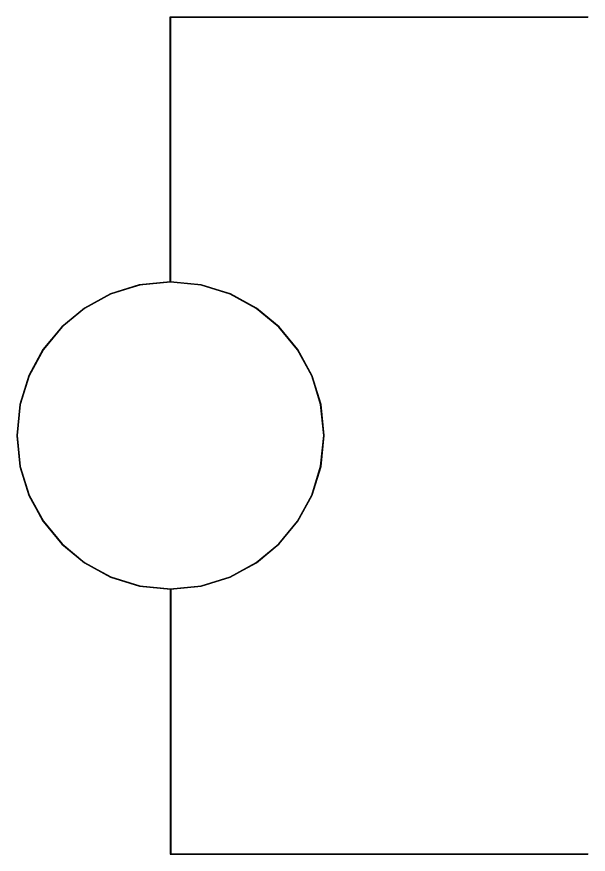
# Model space of a CAD drawing. Extents: x 1 to 47.7, y 0.2 to 35.
# Drawn here: x 34.7533 to 34.958, y 14.1356 to 14.4357 of the extents above; entities that cross this region are included whole.
import ezdxf

# ---------------------------------------------------------------- set-up
doc = ezdxf.new("R2010")
doc.units = 0
doc.header["$MEASUREMENT"] = 0
for name, color, linetype in [('5_1___24__TARGET_LEDS___12', 7, 'CONTINUOUS'), ('6_2___8__INDEPENDENT_INPUT', 7, 'CONTINUOUS'), ('6_3___8__OPTOISO_INDEPENDE', 7, 'CONTINUOUS'), ('6_4___24__OPTOISO_INDEPEND', 7, 'CONTINUOUS'), ('6_5___8__INDEPENDENT_INPUT', 7, 'CONTINUOUS'), ('6_6___8__INDEPENDENT_INPUT', 7, 'CONTINUOUS'), ('6_7___8__OPTOISO_INDEPENDE', 7, 'CONTINUOUS'), ('6_8___8__OPTOISO_INDEPENDE', 7, 'CONTINUOUS')]:
    doc.layers.add(name, color=color, linetype=linetype)

msp = doc.modelspace()

# ---------------------------------------------------------------- linework, layer by layer
at = {"layer": '5_1___24__TARGET_LEDS___12'}
for points in [[(34.80842, 14.34073), (34.80842, 14.43573), (34.95803, 14.43573)], [(34.80842, 14.23073), (34.80842, 14.13573), (34.95803, 14.13573)]]:
    msp.add_lwpolyline(points, dxfattribs=at)
msp.add_lwpolyline([(34.8634, 14.28572), (34.86229, 14.2968), (34.85908, 14.30713), (34.85402, 14.31647), (34.8473, 14.32462), (34.83917, 14.33133), (34.82983, 14.33641), (34.8195, 14.33961), (34.80842, 14.34073), (34.79733, 14.33961), (34.787, 14.33641), (34.77765, 14.33133), (34.76951, 14.32462), (34.7628, 14.31647), (34.75772, 14.30713), (34.75452, 14.2968), (34.7534, 14.28572), (34.75452, 14.27464), (34.75772, 14.26432), (34.7628, 14.25498), (34.76951, 14.24684), (34.77765, 14.24012), (34.787, 14.23505), (34.79733, 14.23185), (34.80842, 14.23073), (34.8195, 14.23185), (34.82983, 14.23505), (34.83917, 14.24012), (34.8473, 14.24684), (34.85402, 14.25498), (34.85908, 14.26432), (34.86229, 14.27464)], close=True, dxfattribs=at)
at = {"layer": '6_2___8__INDEPENDENT_INPUT'}
for points in [[(34.80829, 14.34073), (34.80829, 14.43573), (34.95794, 14.43573)], [(34.80829, 14.23073), (34.80829, 14.13573), (34.95794, 14.13573)]]:
    msp.add_lwpolyline(points, dxfattribs=at)
msp.add_lwpolyline([(34.86327, 14.28573), (34.86216, 14.29682), (34.85895, 14.30714), (34.85388, 14.31649), (34.84717, 14.32463), (34.83903, 14.33135), (34.82968, 14.33642), (34.81936, 14.33963), (34.80827, 14.34074), (34.79719, 14.33963), (34.78686, 14.33642), (34.77752, 14.33135), (34.76938, 14.32463), (34.76266, 14.31649), (34.75759, 14.30714), (34.75439, 14.29682), (34.75327, 14.28573), (34.75439, 14.27465), (34.75759, 14.26433), (34.76266, 14.25499), (34.76938, 14.24685), (34.77752, 14.24014), (34.78686, 14.23507), (34.79719, 14.23186), (34.80827, 14.23074), (34.81936, 14.23186), (34.82968, 14.23507), (34.83903, 14.24014), (34.84717, 14.24685), (34.85388, 14.25499), (34.85895, 14.26433), (34.86216, 14.27465)], close=True, dxfattribs=at)
at = {"layer": '6_3___8__OPTOISO_INDEPENDE'}
for points in [[(34.80829, 14.34073), (34.80829, 14.43573), (34.95794, 14.43573)], [(34.80829, 14.23073), (34.80829, 14.13573), (34.95794, 14.13573)]]:
    msp.add_lwpolyline(points, dxfattribs=at)
msp.add_lwpolyline([(34.86329, 14.28572), (34.86218, 14.2968), (34.85897, 14.30713), (34.8539, 14.31647), (34.84719, 14.32462), (34.83905, 14.33133), (34.82971, 14.33641), (34.81938, 14.33961), (34.80829, 14.34073), (34.79721, 14.33961), (34.78688, 14.33641), (34.77754, 14.33133), (34.7694, 14.32462), (34.76269, 14.31647), (34.75762, 14.30713), (34.75441, 14.2968), (34.7533, 14.28572), (34.75441, 14.27464), (34.75762, 14.26432), (34.76269, 14.25498), (34.7694, 14.24684), (34.77754, 14.24012), (34.78688, 14.23505), (34.79721, 14.23185), (34.80829, 14.23073), (34.81938, 14.23185), (34.82971, 14.23505), (34.83905, 14.24012), (34.84719, 14.24684), (34.8539, 14.25498), (34.85897, 14.26432), (34.86218, 14.27464)], close=True, dxfattribs=at)
at = {"layer": '6_4___24__OPTOISO_INDEPEND'}
for points in [[(34.80829, 14.34074), (34.80829, 14.43574), (34.95794, 14.43574)], [(34.80829, 14.23074), (34.80829, 14.13575), (34.95794, 14.13575)]]:
    msp.add_lwpolyline(points, dxfattribs=at)
msp.add_lwpolyline([(34.86327, 14.28573), (34.86216, 14.29682), (34.85895, 14.30714), (34.85389, 14.31649), (34.84717, 14.32463), (34.83904, 14.33135), (34.8297, 14.33642), (34.81937, 14.33963), (34.80829, 14.34074), (34.7972, 14.33963), (34.78687, 14.33642), (34.77752, 14.33135), (34.76938, 14.32463), (34.76267, 14.31649), (34.75759, 14.30714), (34.75439, 14.29682), (34.75327, 14.28573), (34.75439, 14.27465), (34.75759, 14.26433), (34.76267, 14.25499), (34.76938, 14.24685), (34.77752, 14.24014), (34.78687, 14.23507), (34.7972, 14.23186), (34.80829, 14.23074), (34.81937, 14.23186), (34.8297, 14.23507), (34.83904, 14.24014), (34.84717, 14.24685), (34.85389, 14.25499), (34.85895, 14.26433), (34.86216, 14.27465)], close=True, dxfattribs=at)
at = {"layer": '6_5___8__INDEPENDENT_INPUT'}
for points in [[(34.80828, 14.34063), (34.80828, 14.43573), (34.95793, 14.43573)], [(34.80828, 14.23064), (34.80828, 14.13564), (34.95793, 14.13564)]]:
    msp.add_lwpolyline(points, dxfattribs=at)
msp.add_lwpolyline([(34.86327, 14.28573), (34.86216, 14.29682), (34.85895, 14.30714), (34.85388, 14.31649), (34.84717, 14.32463), (34.83903, 14.33135), (34.82968, 14.33642), (34.81936, 14.33963), (34.80827, 14.34074), (34.79719, 14.33963), (34.78686, 14.33642), (34.77752, 14.33135), (34.76938, 14.32463), (34.76266, 14.31649), (34.75759, 14.30714), (34.75439, 14.29682), (34.75327, 14.28573), (34.75439, 14.27465), (34.75759, 14.26433), (34.76266, 14.25499), (34.76938, 14.24685), (34.77752, 14.24014), (34.78686, 14.23507), (34.79719, 14.23186), (34.80827, 14.23074), (34.81936, 14.23186), (34.82968, 14.23507), (34.83903, 14.24014), (34.84717, 14.24685), (34.85388, 14.25499), (34.85895, 14.26433), (34.86216, 14.27465)], close=True, dxfattribs=at)
at = {"layer": '6_6___8__INDEPENDENT_INPUT'}
for points in [[(34.80829, 14.34073), (34.80829, 14.43573), (34.95794, 14.43573)], [(34.80829, 14.23073), (34.80829, 14.13573), (34.95794, 14.13573)]]:
    msp.add_lwpolyline(points, dxfattribs=at)
msp.add_lwpolyline([(34.86329, 14.28572), (34.86218, 14.2968), (34.85897, 14.30713), (34.8539, 14.31647), (34.84719, 14.32462), (34.83905, 14.33133), (34.82971, 14.33641), (34.81938, 14.33961), (34.80829, 14.34073), (34.79721, 14.33961), (34.78688, 14.33641), (34.77754, 14.33133), (34.7694, 14.32462), (34.76269, 14.31647), (34.75762, 14.30713), (34.75441, 14.2968), (34.7533, 14.28572), (34.75441, 14.27464), (34.75762, 14.26432), (34.76269, 14.25498), (34.7694, 14.24684), (34.77754, 14.24012), (34.78688, 14.23505), (34.79721, 14.23185), (34.80829, 14.23073), (34.81938, 14.23185), (34.82971, 14.23505), (34.83905, 14.24012), (34.84719, 14.24684), (34.8539, 14.25498), (34.85897, 14.26432), (34.86218, 14.27464)], close=True, dxfattribs=at)
at = {"layer": '6_7___8__OPTOISO_INDEPENDE'}
for points in [[(34.80829, 14.34073), (34.80829, 14.43573), (34.95794, 14.43573)], [(34.80829, 14.23073), (34.80829, 14.13573), (34.95794, 14.13573)]]:
    msp.add_lwpolyline(points, dxfattribs=at)
msp.add_lwpolyline([(34.86327, 14.28573), (34.86216, 14.29682), (34.85895, 14.30714), (34.85388, 14.31649), (34.84717, 14.32463), (34.83903, 14.33135), (34.82968, 14.33642), (34.81936, 14.33963), (34.80827, 14.34074), (34.79719, 14.33963), (34.78686, 14.33642), (34.77752, 14.33135), (34.76938, 14.32463), (34.76266, 14.31649), (34.75759, 14.30714), (34.75439, 14.29682), (34.75327, 14.28573), (34.75439, 14.27465), (34.75759, 14.26433), (34.76266, 14.25499), (34.76938, 14.24685), (34.77752, 14.24014), (34.78686, 14.23507), (34.79719, 14.23186), (34.80827, 14.23074), (34.81936, 14.23186), (34.82968, 14.23507), (34.83903, 14.24014), (34.84717, 14.24685), (34.85388, 14.25499), (34.85895, 14.26433), (34.86216, 14.27465)], close=True, dxfattribs=at)
at = {"layer": '6_8___8__OPTOISO_INDEPENDE'}
for points in [[(34.8083, 14.34063), (34.8083, 14.43563), (34.95793, 14.43563)], [(34.8083, 14.23064), (34.8083, 14.13564), (34.95793, 14.13564)]]:
    msp.add_lwpolyline(points, dxfattribs=at)
msp.add_lwpolyline([(34.8633, 14.28562), (34.86218, 14.29671), (34.85898, 14.30704), (34.85391, 14.31638), (34.84719, 14.32452), (34.83905, 14.33124), (34.82971, 14.33631), (34.81939, 14.33952), (34.8083, 14.34063), (34.79721, 14.33952), (34.78689, 14.33631), (34.77755, 14.33124), (34.76941, 14.32452), (34.76269, 14.31638), (34.75762, 14.30704), (34.75442, 14.29671), (34.7533, 14.28562), (34.75442, 14.27454), (34.75762, 14.26422), (34.76269, 14.25488), (34.76941, 14.24675), (34.77755, 14.24003), (34.78689, 14.23496), (34.79721, 14.23175), (34.8083, 14.23064), (34.81939, 14.23175), (34.82971, 14.23496), (34.83905, 14.24003), (34.84719, 14.24675), (34.85391, 14.25488), (34.85898, 14.26422), (34.86218, 14.27454)], close=True, dxfattribs=at)

doc.saveas('drawing.dxf')
